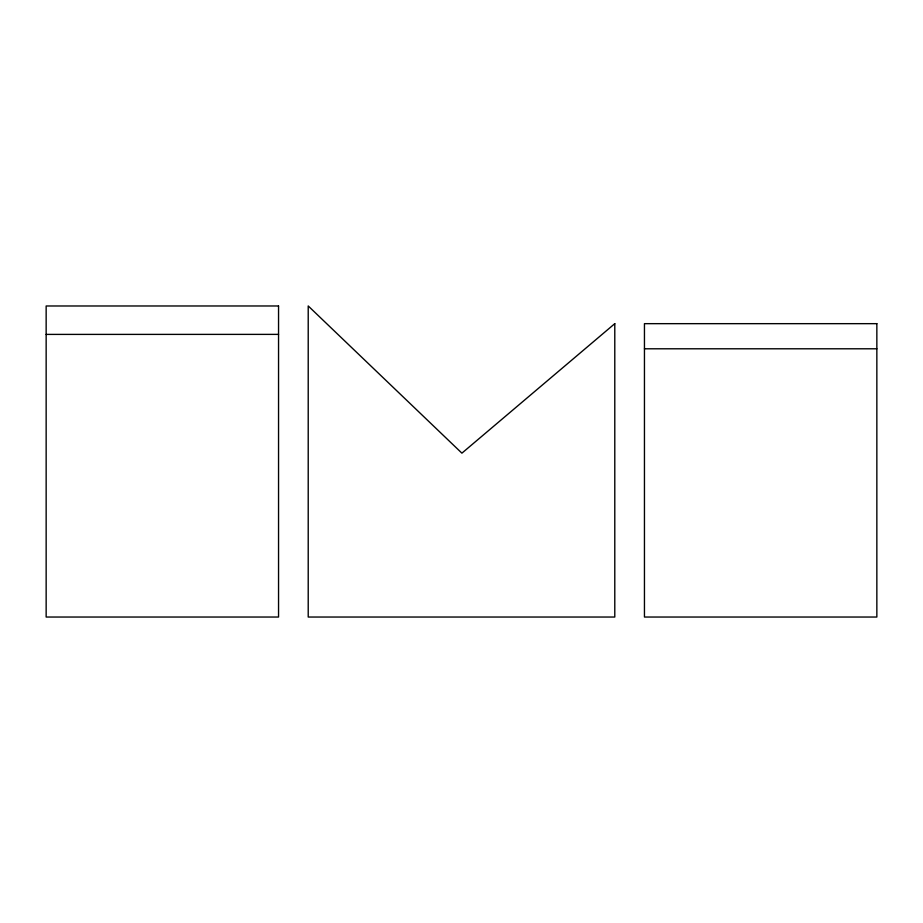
<?xml version="1.0" encoding="UTF-8"?>
<svg xmlns="http://www.w3.org/2000/svg" width="923" height="923" viewBox="0 0 923 923"><rect width="100%" height="100%" fill="white"/><g stroke="black" fill="none" stroke-linecap="round" stroke-linejoin="round"><path stroke-width="1.38" d="M46.15 334.403L278.55 334.38M644.45 348.79L876.85 348.79M614.787 323.661L461.904 453.158L308.213 305.963L308.213 617.037L614.787 617.037L614.787 323.661M278.55 305.974L46.15 305.986L46.15 617.037L278.55 617.037L278.55 305.974M876.85 323.661L644.45 323.661L644.45 617.037L876.85 617.037L876.85 323.661"/></g></svg>
